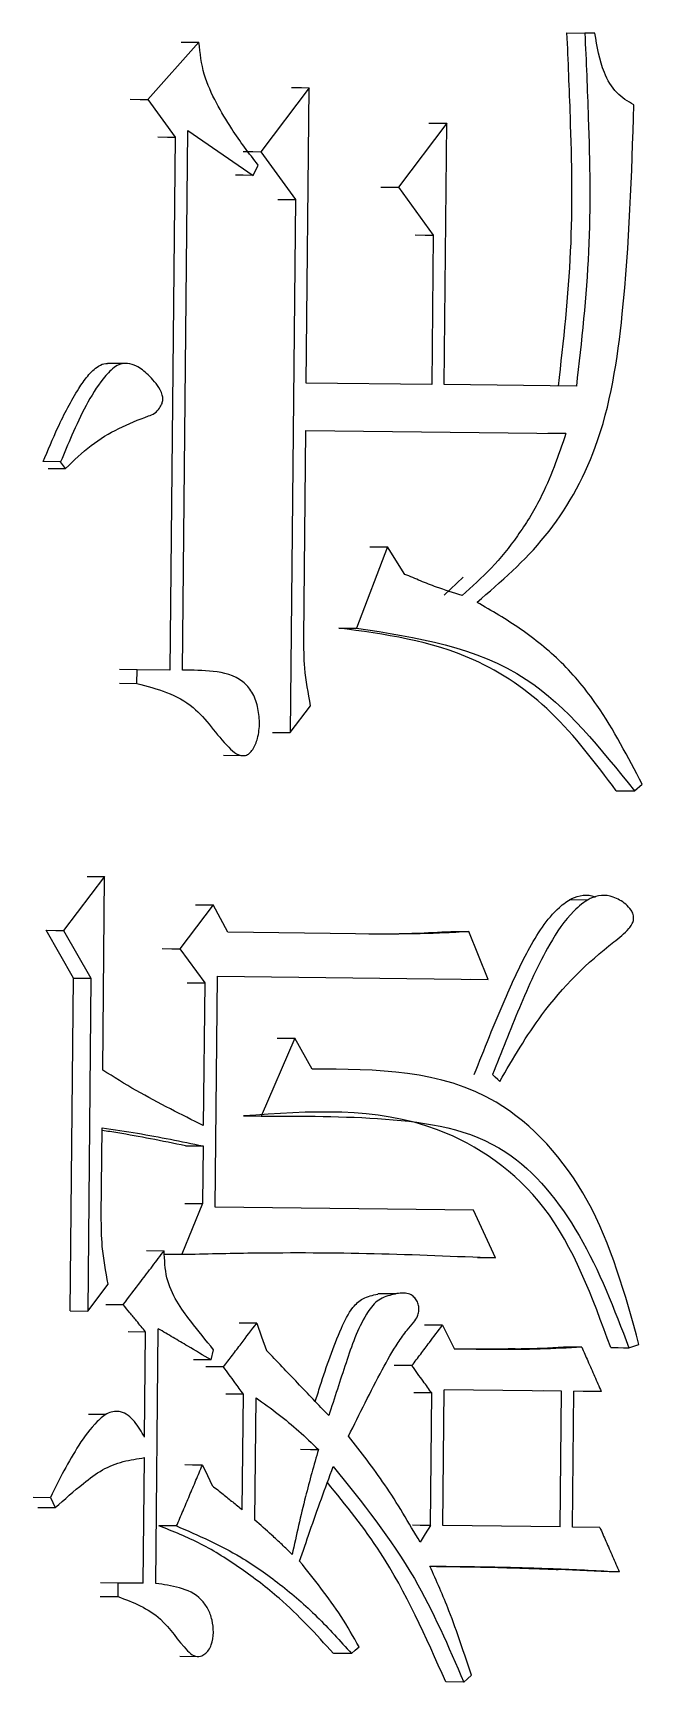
# Model space of a CAD drawing. Header units: millimetres. Extents: x 2454 to 4226, y 715 to 1968.
# Drawn here: x 3245.313 to 3247.058, y 887.665 to 892.393 of the extents above; entities that cross this region are included whole.
import ezdxf

# ---------------------------------------------------------------- set-up
doc = ezdxf.new("R2010")
doc.units = ezdxf.units.MM

msp = doc.modelspace()

# ---------------------------------------------------------------- linework, layer by layer
at = {"color": 7, "linetype": 'Continuous', "lineweight": 25}
for p, q in [((3245.7881, 892.3661), (3245.6417, 892.2023)), ((3245.7378, 892.3665), (3245.7881, 892.3662)), ((3246.8423, 892.3928), (3246.8945, 892.3924)), ((3246.923, 892.3921), (3246.8945, 892.3924)), ((3246.1045, 892.236), (3245.9656, 892.0525)), ((3246.0961, 891.389), (3246.1045, 892.236)), ((3245.6417, 892.2023), (3245.7203, 892.0943)), ((3246.4987, 892.1341), (3246.3606, 891.9507)), ((3246.4913, 891.3845), (3246.4987, 892.1341)), ((3245.7203, 892.0943), (3245.7051, 890.5659)), ((3245.7413, 890.5654), (3245.7567, 892.1133)), ((3245.7567, 892.1133), (3245.9433, 891.9846)), ((3245.9656, 892.0525), (3246.0653, 891.9151)), ((3245.9433, 891.9846), (3245.958, 892.0137)), ((3246.3606, 891.9507), (3246.4597, 891.8132)), ((3246.0653, 891.9151), (3246.0501, 890.3867)), ((3246.4597, 891.8132), (3246.4554, 891.3849)), ((3245.5769, 891.4452), (3245.5266, 891.4455)), ((3246.4554, 891.3849), (3246.0961, 891.389)), ((3246.8702, 891.3802), (3246.4913, 891.3845)), ((3246.0889, 890.6589), (3246.0947, 891.2527)), ((3246.0947, 891.2527), (3246.8403, 891.2442)), ((3245.3918, 891.1634), (3245.3417, 891.1637)), ((3245.4061, 891.1438), (3245.3918, 891.1633)), ((3246.3288, 890.919), (3246.2403, 890.6864)), ((3246.3783, 890.8406), (3246.3288, 890.919)), ((3246.5461, 890.8326), (3246.4909, 890.7806)), ((3246.1889, 890.6867), (3246.2403, 890.6863)), ((3245.611, 890.5669), (3245.5609, 890.5673)), ((3245.6106, 890.528), (3245.611, 890.5669)), ((3245.7051, 890.5659), (3245.611, 890.5669)), ((3245.7717, 890.5662), (3245.7413, 890.5664)), ((3245.5605, 890.5283), (3245.6106, 890.528)), ((3246.0501, 890.3867), (3246.1085, 890.4639)), ((3245.9994, 890.387), (3246.0501, 890.3867)), ((3245.8586, 890.3219), (3245.9091, 890.3215)), ((3247.0368, 890.2196), (3247.0583, 890.2389)), ((3246.9843, 890.22), (3247.0367, 890.2196)), ((3245.518, 889.9741), (3245.4003, 889.8197)), ((3245.5126, 889.4192), (3245.518, 889.9741)), ((3246.9031, 889.9068), (3246.8507, 889.9072)), ((3245.8287, 889.8927), (3245.7334, 889.7672)), ((3245.8713, 889.8143), (3245.8287, 889.8927)), ((3245.4286, 889.6828), (3245.3501, 889.82)), ((3245.4003, 889.8197), (3245.4789, 889.6825)), ((3246.3106, 889.8093), (3245.8713, 889.8143)), ((3246.6176, 889.6792), (3246.5617, 889.8162)), ((3245.7334, 889.7672), (3245.8048, 889.669)), ((3245.4191, 888.7288), (3245.4286, 889.6828)), ((3245.4789, 889.6825), (3245.4694, 888.7284)), ((3245.8048, 889.669), (3245.8007, 889.2601)), ((3245.8345, 889.0261), (3245.8411, 889.6881)), ((3245.8411, 889.6881), (3246.6176, 889.6792)), ((3246.5661, 889.6796), (3246.6176, 889.6792)), ((3246.0631, 889.5103), (3245.9671, 889.2875)), ((3246.1126, 889.4221), (3246.0631, 889.5103)), ((3245.5084, 889.0006), (3245.5109, 889.2537)), ((3245.7498, 889.2021), (3245.8001, 889.2017)), ((3245.8001, 889.2017), (3245.7985, 889.0362)), ((3245.7985, 889.0362), (3245.7392, 888.8909)), ((3245.7481, 889.0366), (3245.7985, 889.0362)), ((3246.5753, 889.0176), (3245.8345, 889.0261)), ((3246.6383, 888.8806), (3246.5753, 889.0176)), ((3245.6384, 888.9015), (3245.6886, 888.9012)), ((3245.4694, 888.7284), (3245.5282, 888.8056)), ((3246.3527, 888.7775), (3246.3013, 888.7778)), ((3245.4191, 888.7288), (3245.4694, 888.7284)), ((3245.5211, 888.7471), (3245.5712, 888.7467)), ((3245.6356, 888.6681), (3245.5855, 888.6685)), ((3245.6326, 888.3663), (3245.6356, 888.6681)), ((3245.6647, 887.9473), (3245.6719, 888.6774)), ((3245.823, 888.5881), (3245.8305, 888.6172)), ((3246.8857, 888.6246), (3246.8337, 888.625)), ((3247.0209, 888.6231), (3247.0495, 888.6325)), ((3245.823, 888.5881), (3245.7726, 888.5884)), ((3246.3989, 888.5718), (3246.3476, 888.5721)), ((3245.8589, 888.5682), (3245.8085, 888.5686)), ((3245.9159, 888.4897), (3245.8654, 888.49)), ((3245.9126, 888.1587), (3245.9159, 888.4897)), ((3245.9484, 888.1291), (3245.9519, 888.4795)), ((3246.4517, 888.1136), (3246.4555, 888.4933)), ((3246.4875, 888.1132), (3246.4914, 888.5026)), ((3246.8274, 888.4987), (3246.4914, 888.5026)), ((3246.8274, 888.4987), (3246.7755, 888.4991)), ((3246.8235, 888.1093), (3246.8274, 888.4987)), ((3246.8592, 888.1089), (3246.863, 888.4983)), ((3246.9414, 888.4974), (3246.863, 888.4983)), ((3245.5215, 888.4314), (3245.4716, 888.4317)), ((3245.6285, 887.9477), (3245.6321, 888.3079)), ((3245.3127, 888.1945), (3245.3624, 888.1941)), ((3245.3624, 888.1941), (3245.3766, 888.1648)), ((3245.3269, 888.1651), (3245.3766, 888.1648)), ((3245.7242, 888.1121), (3245.674, 888.1125)), ((3246.8235, 888.1093), (3246.4875, 888.1132)), ((3246.9375, 888.108), (3246.8592, 888.1089)), ((3246.9408, 887.9812), (3246.8175, 887.987)), ((3245.5056, 887.9099), (3245.5556, 887.9096)), ((3245.556, 887.9485), (3245.506, 887.9489)), ((3245.556, 887.9485), (3245.5556, 887.9096)), ((3245.6285, 887.9477), (3245.556, 887.9485)), ((3245.7336, 887.7384), (3245.784, 887.738)), ((3246.2255, 887.7462), (3246.1745, 887.7465)), ((3246.5475, 887.6646), (3246.4957, 887.665))]:
    msp.add_line(p, q, dxfattribs=at)
at = {"color": 7, "linetype": 'Continuous', "lineweight": 25, "flags": 128}
for points in [[(3246.0537, 892.2363), (3246.082, 892.2361), (3246.1045, 892.236)], [(3245.5916, 892.2026), (3245.6194, 892.2024), (3245.6417, 892.2023)], [(3246.4474, 892.1344), (3246.476, 892.1342), (3246.4987, 892.1341)], [(3245.6701, 892.0946), (3245.698, 892.0944), (3245.7203, 892.0943)], [(3245.9151, 892.0529), (3245.9432, 892.0527), (3245.9656, 892.0525)], [(3245.9433, 891.9846), (3245.9148, 891.9848), (3245.8928, 891.985)], [(3246.3095, 891.951), (3246.3379, 891.9508), (3246.3606, 891.9507)], [(3246.0146, 891.9154), (3246.0428, 891.9153), (3246.0653, 891.9151)], [(3246.4084, 891.8136), (3246.437, 891.8134), (3246.4597, 891.8132)], [(3246.8403, 891.2442), (3246.8237, 891.2443), (3246.8059, 891.2444), (3246.7884, 891.2446)], [(3245.356, 891.1441), (3245.3735, 891.144), (3245.3898, 891.1439), (3245.4061, 891.1438)], [(3246.2777, 890.9194), (3246.3062, 890.9192), (3246.3288, 890.919)], [(3245.4681, 889.9744), (3245.4959, 889.9742), (3245.518, 889.9741)], [(3245.7783, 889.893), (3245.8063, 889.8928), (3245.8287, 889.8927)], [(3245.3505, 889.82), (3245.3782, 889.8198), (3245.4003, 889.8197)], [(3246.5099, 889.8165), (3246.5389, 889.8163), (3246.5617, 889.8162)], [(3245.6832, 889.7675), (3245.7111, 889.7673), (3245.7334, 889.7672)], [(3245.4286, 889.6828), (3245.4567, 889.6826), (3245.4789, 889.6825)], [(3245.7544, 889.6694), (3245.7824, 889.6692), (3245.8048, 889.669)], [(3246.0123, 889.5106), (3246.0406, 889.5104), (3246.0631, 889.5103)], [(3246.6505, 889.3867), (3246.6451, 889.3918), (3246.6372, 889.3991), (3246.6293, 889.4064)], [(3245.9165, 889.2878), (3245.9289, 889.2877), (3245.9416, 889.2876), (3245.9671, 889.2875)], [(3245.6885, 888.8912), (3245.7169, 888.891), (3245.7392, 888.8909)], [(3246.6383, 888.8806), (3246.6092, 888.8808), (3246.5867, 888.881)], [(3245.954, 888.6937), (3245.9255, 888.6939), (3245.9034, 888.694)], [(3245.954, 888.6937), (3245.9681, 888.6546), (3245.9821, 888.6155)], [(3246.4861, 888.6876), (3246.4571, 888.6878), (3246.4347, 888.688)], [(3246.4861, 888.6876), (3246.5036, 888.6534), (3246.5212, 888.6191)], [(3246.9688, 888.6235), (3246.9897, 888.6233), (3247.0053, 888.6232), (3247.0209, 888.6231)], [(3246.4555, 888.4933), (3246.4265, 888.4935), (3246.4038, 888.4936)], [(3246.9414, 888.4974), (3246.9121, 888.4976), (3246.8893, 888.4978)], [(3245.7983, 888.2866), (3245.7699, 888.2867), (3245.7479, 888.2869)], [(3245.7983, 888.2866), (3245.8125, 888.2572), (3245.8266, 888.2278)], [(3246.0798, 888.3318), (3246.1081, 888.3316), (3246.1306, 888.3314)], [(3246.4517, 888.1136), (3246.4228, 888.1138), (3246.4004, 888.1139)], [(3246.4517, 888.1136), (3246.4371, 888.0894), (3246.4226, 888.0652)], [(3246.9932, 887.9808), (3246.9639, 887.981), (3246.9408, 887.9812)], [(3246.2255, 887.7462), (3246.2364, 887.7558), (3246.2473, 887.7654)], [(3246.5476, 887.6646), (3246.5584, 887.6742), (3246.5692, 887.6839)]]:
    msp.add_lwpolyline(points, dxfattribs=at)
at = {"color": 7, "linetype": 'Continuous', "lineweight": 25}
for points, knots in [([(3245.958, 892.0137), (3245.932, 892.0478), (3245.8889, 892.1042), (3245.8376, 892.1917), (3245.7988, 892.2729), (3245.7917, 892.3349), (3245.7881, 892.3661)], [0, 0, 0, 0, 0.3344784, 0.553297, 0.7750177, 1, 1, 1, 1]), ([(3246.8423, 892.3928), (3246.8458, 892.3128), (3246.8549, 892.1046), (3246.8611, 891.7655), (3246.8324, 891.5093), (3246.818, 891.3805)], [0, 0, 0, 0, 0.237032, 0.616554, 1, 1, 1, 1]), ([(3246.8945, 892.3924), (3246.898, 892.3116), (3246.9072, 892.1031), (3246.9133, 891.7639), (3246.8846, 891.5085), (3246.8702, 891.3802)], [0, 0, 0, 0, 0.239399, 0.617731, 1, 1, 1, 1]), ([(3247.0349, 892.1864), (3247.0177, 892.1966), (3246.9825, 892.2175), (3246.9402, 892.291), (3246.9296, 892.3535), (3246.923, 892.3921)], [0, 0, 0, 0, 0.268214, 0.547278, 1, 1, 1, 1]), ([(3246.5854, 890.7604), (3246.6537, 890.8193), (3246.7913, 890.9378), (3246.9527, 891.2219), (3247.0185, 891.6563), (3247.0287, 891.9869), (3247.0349, 892.1864)], [0, 0, 0, 0, 0.189845, 0.381751, 0.626901, 1, 1, 1, 1]), ([(3245.3417, 891.1637), (3245.3554, 891.1965), (3245.3859, 891.269), (3245.4284, 891.3515), (3245.4686, 891.4104), (3245.4946, 891.4355), (3245.5158, 891.446), (3245.5246, 891.445), (3245.5262, 891.4448)], [0, 0, 0, 0, 0.298109, 0.659441, 0.786054, 0.9137, 0.984945, 1, 1, 1, 1]), ([(3245.4061, 891.1438), (3245.4299, 891.1669), (3245.5003, 891.2356), (3245.5922, 891.2761), (3245.6619, 891.3012), (3245.675, 891.3149), (3245.6826, 891.3293), (3245.6853, 891.3424), (3245.6836, 891.3563), (3245.6713, 891.3826), (3245.6458, 891.4112), (3245.6139, 891.4374), (3245.5859, 891.4462), (3245.5634, 891.4445), (3245.5384, 891.4305), (3245.4837, 891.3686), (3245.4376, 891.272), (3245.4025, 891.1888), (3245.3918, 891.1633)], [0, 0, 0, 0, 0.116276, 0.344807, 0.36862, 0.392613, 0.409461, 0.422044, 0.43469, 0.453213, 0.516657, 0.566689, 0.599724, 0.625626, 0.651478, 0.703426, 0.909309, 1, 1, 1, 1]), ([(3246.8403, 891.2442), (3246.8181, 891.1801), (3246.7818, 891.0751), (3246.7031, 890.9501), (3246.6284, 890.8563), (3246.5711, 890.8055), (3246.5426, 890.7803)], [0, 0, 0, 0, 0.3468184, 0.5676693, 0.7853157, 1, 1, 1, 1]), ([(3246.5426, 890.7803), (3246.5181, 890.7878), (3246.4782, 890.8), (3246.4237, 890.8217), (3246.3935, 890.8343), (3246.3783, 890.8406)], [0, 0, 0, 0, 0.4413656, 0.7206286, 1, 1, 1, 1]), ([(3247.0583, 890.2389), (3247.018, 890.317), (3246.9523, 890.4447), (3246.8303, 890.5915), (3246.7119, 890.6867), (3246.6274, 890.7359), (3246.5854, 890.7603)], [0, 0, 0, 0, 0.347871, 0.568479, 0.785366, 1, 1, 1, 1]), ([(3246.1085, 890.4639), (3246.1017, 890.4998), (3246.0895, 890.564), (3246.0891, 890.6298), (3246.0889, 890.6589)], [0, 0, 0, 0, 0.558776, 1, 1, 1, 1]), ([(3246.9843, 890.22), (3246.9254, 890.2989), (3246.8091, 890.4548), (3246.5385, 890.6392), (3246.3209, 890.6687), (3246.1889, 890.6867)], [0, 0, 0, 0, 0.287887, 0.568192, 1, 1, 1, 1]), ([(3246.2403, 890.6863), (3246.4119, 890.6599), (3246.7233, 890.612), (3246.9397, 890.3411), (3247.0367, 890.2196)], [0, 0, 0, 0, 0.551329, 1, 1, 1, 1]), ([(3245.6106, 890.528), (3245.6683, 890.5125), (3245.7728, 890.4844), (3245.844, 890.3717), (3245.8946, 890.3248), (3245.9173, 890.3182), (3245.9335, 890.3268), (3245.9465, 890.343), (3245.9587, 890.3727), (3245.9636, 890.4157), (3245.9578, 890.4615), (3245.9427, 890.5037), (3245.9019, 890.5492), (3245.829, 890.5658), (3245.7705, 890.5656), (3245.7413, 890.5654)], [0, 0, 0, 0, 0.229967, 0.416442, 0.453146, 0.48729, 0.503831, 0.521953, 0.561603, 0.612123, 0.663703, 0.71452, 0.762653, 0.881431, 1, 1, 1, 1]), ([(3246.5774, 889.4068), (3246.6062, 889.4791), (3246.6544, 889.6001), (3246.7295, 889.7649), (3246.7939, 889.8662), (3246.8539, 889.9119), (3246.8891, 889.9221), (3246.9132, 889.9213), (3246.9237, 889.9151), (3246.9242, 889.9148)], [0, 0, 0, 0, 0.343217, 0.574097, 0.808163, 0.880115, 0.938613, 0.997307, 1, 1, 1, 1]), ([(3246.6505, 889.3867), (3246.6889, 889.4525), (3246.7793, 889.6076), (3246.9159, 889.7414), (3247.0119, 889.8126), (3247.029, 889.836), (3247.0337, 889.847), (3247.0348, 889.8571), (3247.0328, 889.8674), (3247.0257, 889.8812), (3247.007, 889.9004), (3246.978, 889.9166), (3246.9421, 889.9227), (3246.9021, 889.91), (3246.848, 889.8656), (3246.7769, 889.7597), (3246.7056, 889.5974), (3246.6548, 889.4702), (3246.6293, 889.4064)], [0, 0, 0, 0, 0.164124, 0.387077, 0.431971, 0.442519, 0.450914, 0.456891, 0.462871, 0.472194, 0.489702, 0.523368, 0.551039, 0.578777, 0.624862, 0.711341, 0.855214, 1, 1, 1, 1]), ([(3246.2757, 889.8097), (3246.2951, 889.8097), (3246.3393, 889.8096), (3246.4174, 889.8116), (3246.476, 889.8147), (3246.5099, 889.8165)], [0, 0, 0, 0, 0.2474169, 0.5651827, 1, 1, 1, 1]), ([(3246.5617, 889.8162), (3246.537, 889.8148), (3246.4874, 889.812), (3246.4037, 889.8094), (3246.3448, 889.8093), (3246.3107, 889.8093)], [0, 0, 0, 0, 0.296478, 0.59297, 1, 1, 1, 1]), ([(3247.0495, 888.6325), (3247.01, 888.7763), (3246.9333, 889.0561), (3246.6034, 889.4202), (3246.2974, 889.4214), (3246.1126, 889.4221)], [0, 0, 0, 0, 0.295263, 0.57455, 1, 1, 1, 1]), ([(3245.8007, 889.2601), (3245.7693, 889.2759), (3245.7048, 889.3082), (3245.6079, 889.3593), (3245.5444, 889.3992), (3245.5126, 889.4192)], [0, 0, 0, 0, 0.322832, 0.661066, 1, 1, 1, 1]), ([(3246.9685, 888.6235), (3246.9158, 888.7679), (3246.8137, 889.0477), (3246.4156, 889.3236), (3246.1051, 889.3014), (3245.9161, 889.2878)], [0, 0, 0, 0, 0.2945353, 0.570582, 1, 1, 1, 1]), ([(3245.9671, 889.2875), (3246.0849, 889.2875), (3246.3203, 889.2877), (3246.6646, 889.2368), (3246.8955, 888.9502), (3246.9786, 888.7337), (3247.0209, 888.6231)], [0, 0, 0, 0, 0.273139, 0.54581, 0.768156, 1, 1, 1, 1]), ([(3245.7494, 889.2021), (3245.7162, 889.2089), (3245.6518, 889.2222), (3245.5722, 889.2365), (3245.5257, 889.2438), (3245.5108, 889.2461)], [0, 0, 0, 0, 0.418604, 0.814111, 1, 1, 1, 1]), ([(3245.5109, 889.2537), (3245.5447, 889.2486), (3245.6101, 889.2389), (3245.7064, 889.221), (3245.7689, 889.2081), (3245.8001, 889.2017)], [0, 0, 0, 0, 0.349007, 0.674455, 1, 1, 1, 1]), ([(3245.5282, 888.8056), (3245.5214, 888.8415), (3245.5091, 888.9057), (3245.5086, 888.9715), (3245.5084, 889.0006)], [0, 0, 0, 0, 0.558776, 1, 1, 1, 1]), ([(3245.5712, 888.7467), (3245.588, 888.7689), (3245.616, 888.8057), (3245.6552, 888.8571), (3245.6775, 888.8865), (3245.6886, 888.9012)], [0, 0, 0, 0, 0.429614, 0.714807, 1, 1, 1, 1]), ([(3245.8305, 888.6172), (3245.8084, 888.6444), (3245.7719, 888.6892), (3245.723, 888.7546), (3245.6919, 888.8232), (3245.6897, 888.8749), (3245.6886, 888.9012)], [0, 0, 0, 0, 0.333977, 0.551625, 0.772836, 1, 1, 1, 1]), ([(3245.7392, 888.8909), (3245.8065, 888.8924), (3245.9907, 888.8968), (3246.2909, 888.8952), (3246.5225, 888.8855), (3246.6383, 888.8806)], [0, 0, 0, 0, 0.223363, 0.611532, 1, 1, 1, 1]), ([(3246.1218, 888.4689), (3246.1265, 888.4838), (3246.1489, 888.5551), (3246.1805, 888.6475), (3246.222, 888.7336), (3246.2598, 888.7689), (3246.2864, 888.7739), (3246.3011, 888.7766)], [0, 0, 0, 0, 0.119867, 0.576268, 0.756066, 0.8648, 1, 1, 1, 1]), ([(3246.2173, 888.3695), (3246.2487, 888.4336), (3246.2934, 888.5251), (3246.3504, 888.6259), (3246.3817, 888.6707), (3246.4028, 888.693), (3246.4146, 888.7109), (3246.4193, 888.7268), (3246.4191, 888.7412), (3246.415, 888.7549), (3246.4074, 888.7668), (3246.3956, 888.7762), (3246.3725, 888.7819), (3246.3392, 888.7754), (3246.2972, 888.7609), (3246.248, 888.6931), (3246.2089, 888.5779), (3246.1768, 888.4789), (3246.1604, 888.4285)], [0, 0, 0, 0, 0.226511, 0.322789, 0.371164, 0.404356, 0.425848, 0.440245, 0.454684, 0.468732, 0.483847, 0.499719, 0.520065, 0.569414, 0.623568, 0.676863, 0.835285, 1, 1, 1, 1]), ([(3245.6356, 888.6681), (3245.6269, 888.6788), (3245.6118, 888.6972), (3245.5903, 888.7234), (3245.5776, 888.739), (3245.5712, 888.7467)], [0, 0, 0, 0, 0.406188, 0.703094, 1, 1, 1, 1]), ([(3245.823, 888.5881), (3245.8007, 888.6013), (3245.7645, 888.6227), (3245.7141, 888.6525), (3245.686, 888.6691), (3245.6719, 888.6774)], [0, 0, 0, 0, 0.441929, 0.720965, 1, 1, 1, 1]), ([(3245.8589, 888.5682), (3245.8673, 888.5793), (3245.8841, 888.6014), (3245.9158, 888.6432), (3245.9391, 888.674), (3245.954, 888.6937)], [0, 0, 0, 0, 0.264385, 0.528769, 1, 1, 1, 1]), ([(3246.3989, 888.5718), (3246.4072, 888.5829), (3246.4239, 888.605), (3246.4529, 888.6436), (3246.4737, 888.6711), (3246.4861, 888.6876)], [0, 0, 0, 0, 0.2864167, 0.5728334, 1, 1, 1, 1]), ([(3246.8857, 888.6246), (3246.846, 888.6225), (3246.7656, 888.6182), (3246.6441, 888.6175), (3246.5622, 888.6186), (3246.5212, 888.6191)], [0, 0, 0, 0, 0.326993, 0.663435, 1, 1, 1, 1]), ([(3246.6944, 888.62), (3246.686, 888.6198), (3246.6583, 888.6191), (3246.5943, 888.6186), (3246.5528, 888.6188), (3246.5354, 888.6189)], [0, 0, 0, 0, 0.201973, 0.664029, 1, 1, 1, 1]), ([(3246.6935, 888.6202), (3246.6996, 888.6203), (3246.7463, 888.6209), (3246.7929, 888.6231), (3246.8334, 888.625)], [0, 0, 0, 0, 0.1308084, 1, 1, 1, 1]), ([(3246.8857, 888.6246), (3246.8914, 888.6115), (3246.9036, 888.5837), (3246.9222, 888.5413), (3246.935, 888.512), (3246.9414, 888.4974)], [0, 0, 0, 0, 0.311103, 0.655551, 1, 1, 1, 1]), ([(3246.1604, 888.4285), (3246.1307, 888.4596), (3246.0713, 888.522), (3246.0118, 888.5843), (3245.9821, 888.6155)], [0, 0, 0, 0, 0.5, 1, 1, 1, 1]), ([(3246.4555, 888.4933), (3246.4474, 888.5045), (3246.4339, 888.5232), (3246.415, 888.5494), (3246.4043, 888.5643), (3246.3989, 888.5718)], [0, 0, 0, 0, 0.42963, 0.714814, 1, 1, 1, 1]), ([(3245.9159, 888.4897), (3245.9077, 888.5009), (3245.8942, 888.5196), (3245.8752, 888.5458), (3245.8643, 888.5607), (3245.8589, 888.5682)], [0, 0, 0, 0, 0.42963, 0.714814, 1, 1, 1, 1]), ([(3245.9519, 888.4795), (3245.9734, 888.4642), (3246.0152, 888.4344), (3246.0749, 888.3849), (3246.112, 888.3493), (3246.1306, 888.3314)], [0, 0, 0, 0, 0.344572, 0.671751, 1, 1, 1, 1]), ([(3245.6326, 888.3663), (3245.6237, 888.382), (3245.6061, 888.4128), (3245.5684, 888.4444), (3245.5264, 888.4385), (3245.4854, 888.4025), (3245.427, 888.3232), (3245.3881, 888.2454), (3245.3624, 888.1941)], [0, 0, 0, 0, 0.121717, 0.238499, 0.329404, 0.425324, 0.620733, 1, 1, 1, 1]), ([(3246.4226, 888.0652), (3246.4062, 888.0932), (3246.3735, 888.1491), (3246.3075, 888.2532), (3246.2527, 888.3238), (3246.2173, 888.3694)], [0, 0, 0, 0, 0.26129, 0.522629, 1, 1, 1, 1]), ([(3245.3766, 888.1648), (3245.4032, 888.1883), (3245.4468, 888.2269), (3245.5104, 888.2754), (3245.5705, 888.2988), (3245.6116, 888.3049), (3245.6321, 888.3079)], [0, 0, 0, 0, 0.3449557, 0.566156, 0.7837883, 1, 1, 1, 1]), ([(3245.7242, 888.1121), (3245.7304, 888.1267), (3245.7428, 888.1557), (3245.7613, 888.1993), (3245.7798, 888.2429), (3245.7921, 888.272), (3245.7983, 888.2866)], [0, 0, 0, 0, 0.2499999, 0.4999997, 0.7499996, 1, 1, 1, 1]), ([(3246.1306, 888.3314), (3246.1179, 888.2865), (3246.0899, 888.1873), (3246.0677, 888.0859), (3246.0556, 888.0305)], [0, 0, 0, 0, 0.453224, 1, 1, 1, 1]), ([(3246.077, 888.0108), (3246.0867, 888.0394), (3246.1069, 888.0994), (3246.1389, 888.1899), (3246.1618, 888.2515), (3246.1733, 888.2823)], [0, 0, 0, 0, 0.314372, 0.657161, 1, 1, 1, 1]), ([(3246.1733, 888.2823), (3246.2559, 888.1797), (3246.4047, 887.9949), (3246.5036, 887.7663), (3246.5475, 887.6646)], [0, 0, 0, 0, 0.555057, 1, 1, 1, 1]), ([(3245.8266, 888.2278), (3245.8369, 888.2195), (3245.8564, 888.2039), (3245.8851, 888.1808), (3245.9035, 888.1661), (3245.9126, 888.1587)], [0, 0, 0, 0, 0.359367, 0.679683, 1, 1, 1, 1]), ([(3246.4957, 887.665), (3246.4389, 887.7936), (3246.3464, 888.003), (3246.2094, 888.1717), (3246.1565, 888.2368)], [0, 0, 0, 0, 0.614069, 1, 1, 1, 1]), ([(3246.1742, 887.7465), (3246.1238, 887.8016), (3246.0411, 887.8918), (3245.91, 887.9905), (3245.7959, 888.0641), (3245.7142, 888.0964), (3245.6736, 888.1125)], [0, 0, 0, 0, 0.3447271, 0.5650735, 0.7836563, 1, 1, 1, 1]), ([(3245.7242, 888.1121), (3245.7866, 888.0849), (3245.8897, 888.0398), (3246.0221, 887.9464), (3246.1287, 887.8541), (3246.1931, 887.7823), (3246.2255, 887.7462)], [0, 0, 0, 0, 0.335108, 0.554596, 0.776227, 1, 1, 1, 1]), ([(3246.0556, 888.0305), (3246.0459, 888.0399), (3246.0265, 888.0586), (3245.991, 888.0918), (3245.9647, 888.1148), (3245.9484, 888.1291)], [0, 0, 0, 0, 0.276554, 0.553118, 1, 1, 1, 1]), ([(3246.9375, 888.108), (3246.9433, 888.0948), (3246.9555, 888.067), (3246.9741, 888.0246), (3246.9868, 887.9954), (3246.9932, 887.9808)], [0, 0, 0, 0, 0.311103, 0.655551, 1, 1, 1, 1]), ([(3246.2473, 887.7654), (3246.2306, 887.7948), (3246.1972, 887.8536), (3246.1386, 887.9339), (3246.0976, 887.9851), (3246.077, 888.0108)], [0, 0, 0, 0, 0.332927, 0.666015, 1, 1, 1, 1]), ([(3246.4506, 887.9968), (3246.5127, 887.9962), (3246.6344, 887.995), (3246.8154, 887.99), (3246.9339, 887.9839), (3246.9932, 887.9808)], [0, 0, 0, 0, 0.342177, 0.671046, 1, 1, 1, 1]), ([(3246.5692, 887.6839), (3246.559, 887.7149), (3246.5387, 887.7771), (3246.5011, 887.8827), (3246.4693, 887.9545), (3246.4506, 887.9968)], [0, 0, 0, 0, 0.2910771, 0.5821907, 1, 1, 1, 1]), ([(3246.4507, 887.9965), (3246.4589, 887.9964), (3246.5261, 887.9956), (3246.6149, 887.9941), (3246.7175, 887.9912), (3246.7758, 887.989), (3246.8034, 887.9879), (3246.815, 887.9874), (3246.8179, 887.9873), (3246.8179, 887.9873), (3246.8179, 887.9873)], [0, 0, 0, 0, 0.057444, 0.465361, 0.735639, 0.872302, 0.945992, 0.983048, 0.996714, 1, 1, 1, 1]), ([(3245.5556, 887.9096), (3245.5995, 887.8931), (3245.6789, 887.8632), (3245.7321, 887.7759), (3245.7721, 887.7381), (3245.7913, 887.7372), (3245.8059, 887.7445), (3245.8168, 887.7557), (3245.8266, 887.7765), (3245.8312, 887.8067), (3245.8273, 887.8428), (3245.815, 887.8751), (3245.7869, 887.9143), (3245.7325, 887.9378), (3245.6872, 887.9441), (3245.6647, 887.9473)], [0, 0, 0, 0, 0.230647, 0.417745, 0.453735, 0.487633, 0.510876, 0.534885, 0.560066, 0.612168, 0.663103, 0.713772, 0.762955, 0.881812, 1, 1, 1, 1])]:
    msp.add_open_spline(points, degree=3, knots=knots, dxfattribs=at)

doc.saveas('drawing.dxf')
